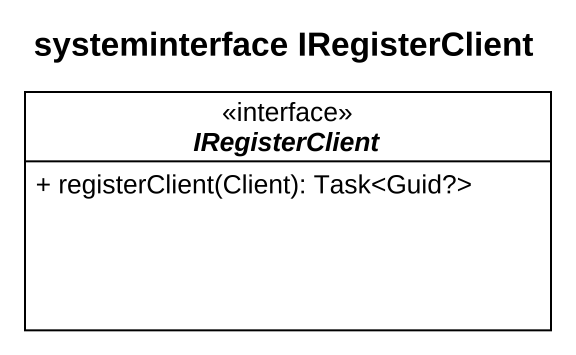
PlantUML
@startuml
title systeminterface IRegisterClient
hide circle
hide empty members
skinparam classAttributeIconSize 0
interface IRegisterClient {
  + registerClient(Client): Task<Guid?>
}
@enduml
